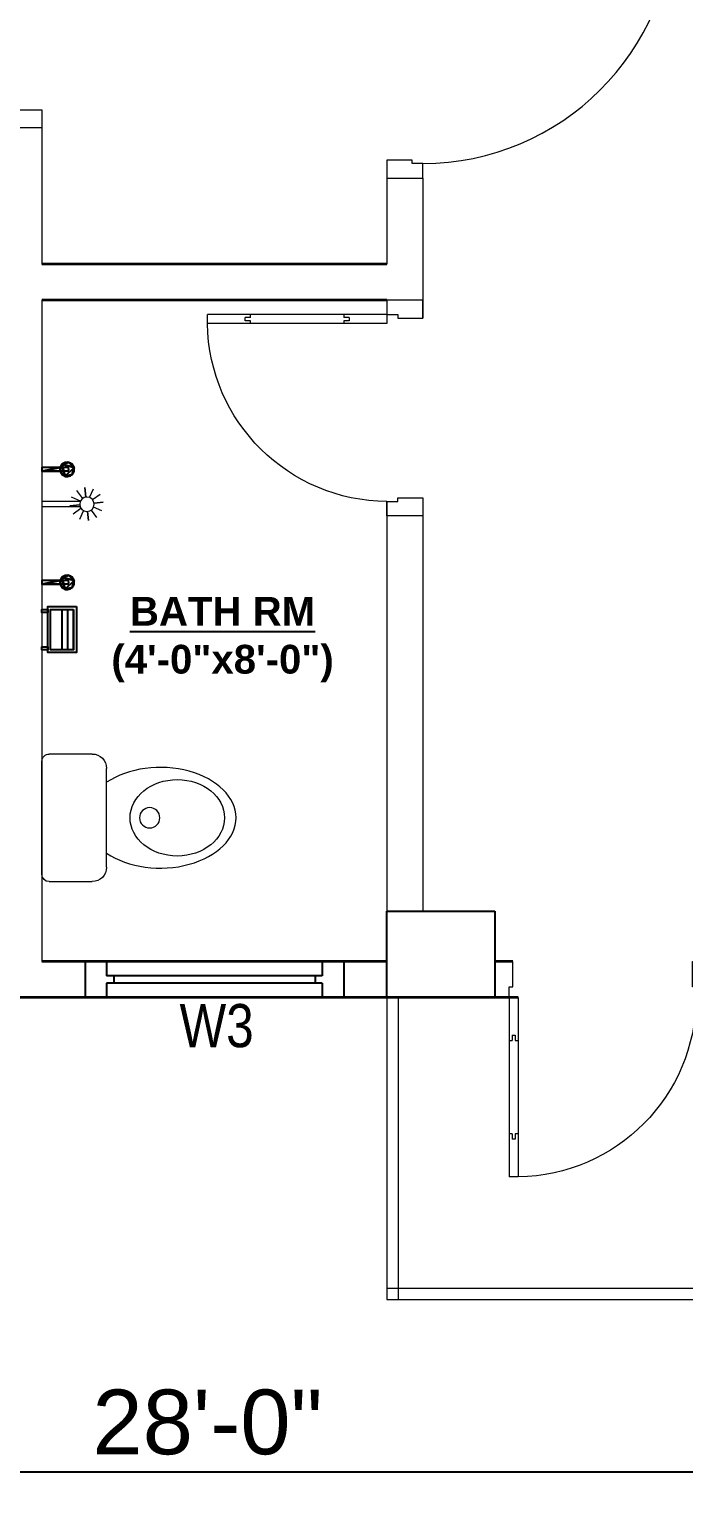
# Model space of a CAD drawing. Header units: inches. Extents: x -100787 to 3653, y -96809 to -8632.
# Drawn here: x -77434.8 to -77343.8, y -92347.7 to -92142.2 of the extents above; entities that cross this region are included whole.
import ezdxf

# ---------------------------------------------------------------- set-up
doc = ezdxf.new("R2010")
doc.units = ezdxf.units.IN
doc.header["$MEASUREMENT"] = 0
doc.header["$PDMODE"] = 99
doc.linetypes.add('DASHDOT', pattern=[1, 0.5, -0.25, 0, -0.25])
for name, color, linetype, lineweight in [('1-FOUNDATION DIM', 31, 'Continuous', 5), ('boundary line', 84, 'DASHDOT', 30), ('door', 132, 'Continuous', 15), ('ELE.POWER', 10, 'Continuous', 20), ('Furniture Gr.Fl.', 6, 'Continuous', 5), ('R0D', 1, 'Continuous', 35), ('SB', 5, 'Continuous', 13), ('T-FIX', 30, 'Continuous', 20)]:
    doc.layers.add(name, color=color, linetype=linetype, lineweight=lineweight)
for name, color, linetype in [('Brick wall', 3, 'Continuous'), ('FIXTURE', 150, 'Continuous'), ('RCC', 6, 'Continuous'), ('TEX', 7, 'Continuous'), ('WINDOOR', 7, 'Continuous')]:
    doc.layers.add(name, color=color, linetype=linetype)
doc.styles.add('ARIAL', font='arial.ttf')
doc.styles.get("Standard").update_dxf_attribs({"font": 'ARIALN.TTF'})
doc.dimstyles.new('3-8', dxfattribs={"dimscale": 1.5, "dimtxt": 6, "dimasz": 2, "dimexe": 0.18, "dimexo": 6, "dimgap": 0, "dimtad": 0, "dimdec": 0, "dimzin": 3, "dimdsep": 46, "dimlunit": 3, "dimtxsty": 'ARIAL', "dimblk": 'DD', "dimcen": 1, "dimse1": 1, "dimse2": 1, "dimclrd": 256, "dimclrt": 256, "dimadec": 0, "dimazin": 0, "dimtfac": 0.5, "dimtdec": 0, "dimtmove": 2, "dimatfit": 0, "dimfxl": 0.18, "dimtvp": 0.75, "dimfrac": 1, "dimtolj": 1, "dimtzin": 0, "dimarcsym": 0})

# ---------------------------------------------------------------- blocks, each defined once
blk = doc.blocks.new('A$C154754DE')
at = {"layer": 'RCC'}
for p, q in [((0, 12), (15, 12)), ((0, 0), (0, 12)), ((15, 12), (15, 0)), ((15, 0), (0, 0))]:
    blk.add_line(p, q, dxfattribs=at)
blk = doc.blocks.new('D40')
at = {"layer": 'door'}
for p, q in [((2, 5), (2, 39.97)), ((3.25, 39.97), (2, 39.97)), ((3.25, 5), (3.25, 39.97)), ((2.4, 33.97), (2, 33.97)), ((2.4, 33.97), (2.4, 34.72)), ((2.85, 34.72), (2.4, 34.72)), ((2.85, 33.97), (2.85, 34.72)), ((3.25, 33.97), (2.85, 33.97)), ((2, 11), (2.4, 11)), ((2.4, 10.25), (2.4, 11)), ((2.85, 10.25), (2.85, 11)), ((2.85, 11), (3.25, 11)), ((2.4, 10.25), (2.85, 10.25)), ((0, 0), (0, 5)), ((0, 5), (2, 5)), ((2, 5), (2, 3.5)), ((2, 5), (3.25, 5)), ((40, 5), (38, 5)), ((38, 5), (38, 3.5)), ((40, 0), (40, 5)), ((2, 3.5), (2.5, 3.5)), ((2.5, 3.5), (2.5, 0)), ((38, 3.5), (37.5, 3.5)), ((37.5, 3.5), (37.5, 0)), ((2.5, 0), (0, 0)), ((37.5, 0), (40, 0))]:
    blk.add_line(p, q, dxfattribs=at)
blk.add_arc((2.88, 4.86), 35.12, 0.2318, 89.393, dxfattribs=at)
blk = doc.blocks.new('D30')
at = {"layer": 'door'}
for p, q in [((2, 5), (2, 29.97)), ((3.25, 29.97), (2, 29.97)), ((3.25, 5), (3.25, 29.97)), ((2.4, 23.97), (2.4, 24.72)), ((2.85, 24.72), (2.4, 24.72)), ((2.85, 23.97), (2.85, 24.72)), ((2.4, 23.97), (2, 23.97)), ((3.25, 23.97), (2.85, 23.97)), ((2, 11), (2.4, 11)), ((2.4, 10.25), (2.4, 11)), ((2.85, 10.25), (2.85, 11)), ((2.85, 11), (3.25, 11)), ((2.4, 10.25), (2.85, 10.25)), ((0, 0), (0, 5)), ((0, 5), (2, 5)), ((2, 5), (2, 3.5)), ((2, 5), (3.25, 5)), ((30, 5), (28, 5)), ((28, 5), (28, 3.5)), ((30, 0), (30, 5)), ((2, 3.5), (2.5, 3.5)), ((2.5, 3.5), (2.5, 0)), ((28, 3.5), (27.5, 3.5)), ((27.5, 3.5), (27.5, 0)), ((2.5, 0), (0, 0)), ((27.5, 0), (30, 0))]:
    blk.add_line(p, q, dxfattribs=at)
blk.add_arc((2.89, 4.86), 25.11, 0.3204, 89.1727, dxfattribs=at)
blk = doc.blocks.new('W-3FT')
at = {"layer": 'WINDOOR'}
for p, q in [((-36, 0), (-36, -5)), ((-36, 0), (-33, 0)), ((-36, 0), (0, 0)), ((-33, 0), (-33, -2)), ((-3, 0), (-3, -2)), ((0, 0), (0, -5)), ((-33, -2), (-3, -2)), ((-32, -2), (-32, -3)), ((-4, -2), (-4, -3)), ((-33, -3), (-33, -5)), ((-33, -3), (-3, -3)), ((-3, -3), (-3, -5)), ((-33, -5), (-36, -5)), ((-36, -5), (0, -5)), ((0, -5), (-3, -5))]:
    blk.add_line(p, q, dxfattribs=at)
blk = doc.blocks.new('COMODE')
at = {"linetype": 'Continuous', "lineweight": 15}
for p, q in [((-6.88, 9), (6.87, 9)), ((-8.88, 1), (-8.88, 7)), ((8.88, 1), (8.88, 7)), ((-7.88, 0), (7.87, 0))]:
    blk.add_line(p, q, dxfattribs=at)
blk.add_circle((0, 14.99), 1.41, dxfattribs=at)
for centre, radius, start, end in [((-6.88, 7), 2, 90, 180), ((6.87, 7), 2, 0, 90), ((-7.88, 1), 1, 180, 270), ((7.87, 1), 1, 270, 0)]:
    blk.add_arc(centre, radius, start, end, dxfattribs=at)
at = {"linetype": 'Continuous', "lineweight": 15, "extrusion": (0, 0, -1)}
blk.add_ellipse((0, 16.47), major_axis=(0, 10.53), ratio=0.664933, start_param=3.923136, end_param=8.643235, dxfattribs=at)
blk.add_ellipse((0, 18.83), major_axis=(0, 6.57), ratio=0.809373, dxfattribs=at)
blk = doc.blocks.new('A$C1BE005BA')
at = {"layer": 'T-FIX'}
for p, q in [((2.54, 4.28), (1.8, 5.91)), ((3.41, 6.17), (3.22, 4.36)), ((3.22, 4.36), (3.41, 6.17)), ((4.93, 5.58), (3.83, 4.1)), ((0, 3.41), (1.7, 3.23)), ((1.7, 3.23), (0, 3.41)), ((2, 3.89), (0.59, 4.93)), ((4.23, 3.61), (5.91, 4.37)), ((4.26, 3.55), (11.38, 3.55)), ((6.17, 2.76), (4.36, 2.95)), ((4.36, 2.95), (6.17, 2.76)), ((0.26, 1.8), (1.8, 2.5)), ((2.24, 1.94), (1.24, 0.59)), ((2.76, 0), (2.94, 1.69)), ((2.94, 1.69), (2.76, 0)), ((4.37, 0.26), (3.65, 1.84)), ((5.58, 1.24), (4.15, 2.3)), ((4.28, 2.55), (11.38, 2.55))]:
    blk.add_line(p, q, dxfattribs=at)
blk.add_circle((3.03, 3.03), 1.34, dxfattribs=at)
blk = doc.blocks.new('*U268')
at = {"color": 0}
mesh = blk.add_polyface(dxfattribs=at)
corners = [(1.43, 6.47), (-1.02, 8.93), (-1.9, 5.58), (-1.9, 5.58), (0, 5.06), (1.43, 6.47), (-1.9, 5.58), (-1, 5.06), (0, 5.06), (-1.02, 8.93), (-2.43, 7.51), (-1.9, 5.58), (1.43, 6.47), (0.92, 8.41), (-1.02, 8.93), (0, 5.06), (0.9, 5.58), (1.43, 6.47), (-1, 5.06), (0, 0), (0, 5.06), (-1, 5.06), (-1, 0), (0, 0), (-2.43, 7.51), (-2.43, 6.47), (-1.9, 5.58), (-1.02, 8.93), (-1.92, 8.41), (-2.43, 7.51), (0.92, 8.41), (0.02, 8.93), (-1.02, 8.93), (1.43, 6.47), (1.43, 7.51), (0.92, 8.41)]
mesh.append_faces([[corners[k] for k in face] for face in [(0, 1, 2), (3, 4, 5), (9, 10, 11), (12, 13, 14)]], dxfattribs={"vtx0": -1, "vtx1": -1, "vtx2": -1, "color": 0})
mesh.append_faces([[corners[k] for k in face] for face in [(18, 19, 20)]], dxfattribs={"vtx0": -1, "vtx2": -1, "color": 0})
mesh.append_faces([[corners[k] for k in face] for face in [(6, 7, 8)]], dxfattribs={"vtx1": -1, "vtx2": -1, "color": 0})
mesh.append_faces([[corners[k] for k in face] for face in [(15, 16, 17), (21, 22, 23), (24, 25, 26), (27, 28, 29), (30, 31, 32), (33, 34, 35)]], dxfattribs={"vtx2": -1, "color": 0})
blk = doc.blocks.new('Tap')
at = {"layer": 'FIXTURE', "elevation": 0.25}
for points in [[(-0.25, 3.5), (-0.25, 0)], [(0.25, 3.5), (0.25, 0)]]:
    blk.add_lwpolyline(points, dxfattribs=at)
at = {"layer": 'FIXTURE'}
for radius, start, end in [(1, 284.4775, 255.5225), (0.25, 0, 180)]:
    blk.add_arc((0, 3.5, 0.25), radius, start, end, dxfattribs=at)
at = {"layer": 'FIXTURE', "xscale": 0.5, "yscale": 0.5, "zscale": 0.5}
blk.add_blockref('*U268', (0.25, 0), dxfattribs=at)
blk = doc.blocks.new('PaperHolder')
at = {"layer": 'FIXTURE'}
for p, q in [((-5.6, 4.41), (0, 4.41)), ((-5.6, 3.61), (0, 3.61)), ((-5.6, 2.81), (0, 2.81))]:
    blk.add_line(p, q, dxfattribs=at)
for points in [[(0.4, 4.81), (-6, 4.81), (-6, 0.81), (0.4, 0.81)], [(0, 4.41), (-5.6, 4.41), (-5.6, 1.21), (0, 1.21)], [(-5.2, 0.81), (-5.6, 0.81), (-5.6, 0), (-5.2, 0)], [(0, 0.81), (-0.4, 0.81), (-0.4, 0), (0, 0)]]:
    blk.add_lwpolyline(points, close=True, dxfattribs=at)
blk = doc.blocks.new('DD')
for p, q in [((0, 1.6), (0, -1.6)), ((-1.6, 0), (1.6, 0))]:
    blk.add_line(p, q)
at = {"const_width": 0.3}
blk.add_lwpolyline([(-0.15, 0, 1), (0.15, 0, 1)], format="xyb", close=True, dxfattribs=at)
blk = doc.blocks.new('*D682')
at = {"layer": 'Defpoints', "color": 0}
for p in [(-77578, -92306.88), (-77242, -92306.88), (-77242, -92342.88)]:
    blk.add_point(p, dxfattribs=at)
at = {"layer": 'Furniture Gr.Fl.', "lineweight": -2}
blk.add_line((-77575, -92342.88), (-77245, -92342.88), dxfattribs=at)
at = {"layer": 'Furniture Gr.Fl.', "lineweight": -2, "xscale": 3, "yscale": 3, "zscale": 3, "rotation": 180}
blk.add_blockref('DD', (-77578, -92342.88), dxfattribs=at)
at = {"layer": 'Furniture Gr.Fl.', "lineweight": -2, "xscale": 3, "yscale": 3, "zscale": 3}
blk.add_blockref('DD', (-77242, -92342.88), dxfattribs=at)
at = {"layer": 'Furniture Gr.Fl.', "insert": (-77410, -92335.99), "char_height": 9, "attachment_point": 5, "style": 'ARIAL'}
blk.add_mtext('\\A1;28\'-0"', dxfattribs=at)

msp = doc.modelspace()

# ---------------------------------------------------------------- linework, layer by layer
at = {"layer": 'ELE.POWER'}
for p, q in [((-77433.04, -92155.88), (-77433.04, -92174.88)), ((-77385.04, -92162.88), (-77385.04, -92174.88)), ((-77380.04, -92162.88), (-77380.04, -92182.38)), ((-77433.04, -92179.88), (-77433.04, -92271.88)), ((-77385.04, -92179.88), (-77385.04, -92183.13)), ((-77385.04, -92179.88), (-77385.04, -92182.38)), ((-77385.04, -92207.88), (-77385.04, -92276.96)), ((-77380.04, -92207.38), (-77380.04, -92264.88))]:
    msp.add_line(p, q, dxfattribs=at)
at = {"layer": 'R0D'}
for p, q in [((-77385.04, -92174.88), (-77433.04, -92174.88)), ((-77385.04, -92179.88), (-77433.04, -92179.88)), ((-77385.04, -92271.88), (-77433.04, -92271.88)), ((-77385.04, -92271.88), (-77385.04, -92271.88)), ((-77367.54, -92271.88), (-77370.04, -92271.88)), ((-77385.04, -92276.88), (-77441.29, -92276.88)), ((-77366.79, -92276.88), (-77433.04, -92276.88))]:
    msp.add_line(p, q, dxfattribs=at)
at = {"layer": 'SB'}
for p, q in [((-77385.04, -92276.88), (-77385.04, -92318.88)), ((-77383.48, -92276.88), (-77383.48, -92318.88)), ((-77385.04, -92317.32), (-77242, -92317.32)), ((-77385.04, -92318.88), (-77242, -92318.88))]:
    msp.add_line(p, q, dxfattribs=at)

# ---------------------------------------------------------------- block references
at = {"layer": '1-FOUNDATION DIM', "xscale": -1}
for name, p, rotation in [('D40', (-77433.04, -92115.88), 90), ('D30', (-77380.04, -92179.88), 90), ('D30', (-77370.04, -92271.88), 180)]:
    msp.add_blockref(name, p, dxfattribs=dict(at, rotation=rotation))
at = {"layer": '1-FOUNDATION DIM', "rotation": 270}
msp.add_blockref('D40', (-77385.04, -92122.88), dxfattribs=at)
at = {"layer": 'boundary line', "color": 0, "linetype": 'ByBlock', "lineweight": 20, "xscale": -0.75, "yscale": 0.7500000000582077, "zscale": 0.7500000000628643}
msp.add_blockref('A$C1BE005BA', (-77424.51, -92210.54), dxfattribs=at)
at = {"layer": 'boundary line', "color": 0, "linetype": 'ByBlock', "lineweight": 20, "xscale": -1, "rotation": 270}
msp.add_blockref('COMODE', (-77433.04, -92251.88), dxfattribs=at)
at = {"layer": 'Brick wall', "rotation": 270}
for p in [(-77433.04, -92203.41), (-77433.04, -92219.13)]:
    msp.add_blockref('Tap', p, dxfattribs=at)
at = {"layer": 'Brick wall', "xscale": -1, "rotation": 270}
msp.add_blockref('PaperHolder', (-77433.04, -92222.9), dxfattribs=at)
at = {"layer": 'Brick wall', "xscale": -1}
msp.add_blockref('W-3FT', (-77427.04, -92271.88), dxfattribs=at)
at = {"layer": 'RCC'}
msp.add_blockref('A$C154754DE', (-77385.04, -92276.88), dxfattribs=at)

# ---------------------------------------------------------------- texts
at = {"layer": 'TEX', "insert": (-77407.91, -92227.09), "char_height": 4, "width": 86.6093, "attachment_point": 5}
msp.add_mtext('{\\fArial|b1|i0|c0|p34;\\LBATH RM\\P\\l(4\'-0"x8\'-0")}', dxfattribs=at)
at = {"layer": 'TEX', "linetype": 'ByBlock', "insert": (-77403.58, -92283.88), "char_height": 6, "width": 18.7715, "attachment_point": 9}
msp.add_mtext('W3', dxfattribs=at)

# ---------------------------------------------------------------- dimensions: what is measured, and where the dimension line sits
at = {"layer": 'Furniture Gr.Fl.'}
dim = msp.add_linear_dim(base=(-77242, -92342.88), p1=(-77578, -92306.88), p2=(-77242, -92306.88), dimstyle='3-8', dxfattribs=at)
dim.commit()
dim.dimension.update_dxf_attribs({"geometry": '*D682', "text_midpoint": (-77410, -92335.99)})

doc.saveas('drawing.dxf')
